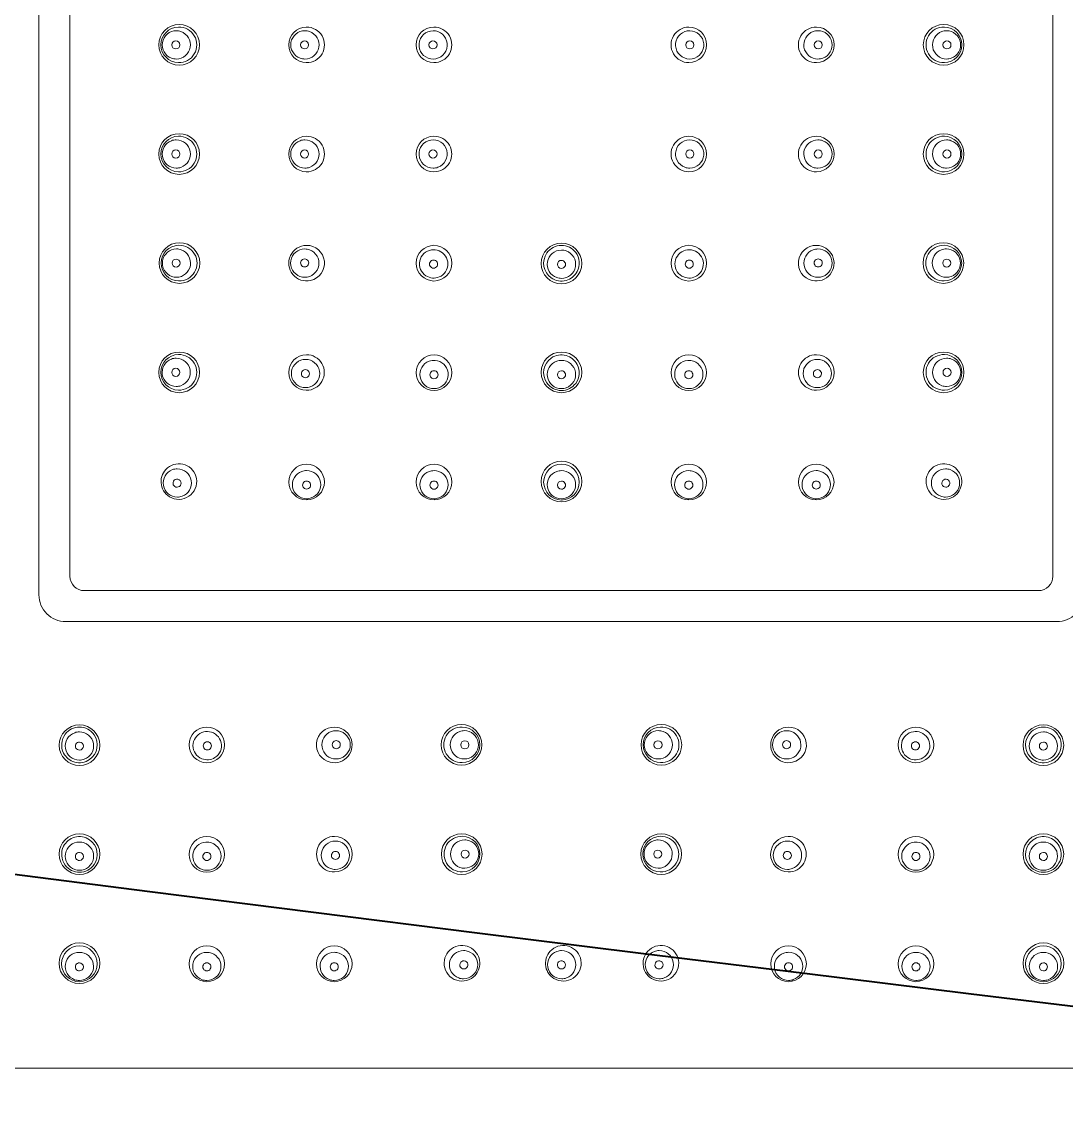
# Model space of a CAD drawing. Header units: metres. Extents: x 14 to 2416, y -346 to 476.
# Drawn here: x 147.8786 to 147.9672, y -83.0451 to -82.9535 of the extents above; entities that cross this region are included whole.
import ezdxf

# ---------------------------------------------------------------- set-up
doc = ezdxf.new("R2010")
doc.units = ezdxf.units.M
doc.linetypes.add('0', pattern=[0])
doc.layers.get('0').update_dxf_attribs({"linetype": '0', "lineweight": 20})
for name, color, linetype, lineweight in [('A-ANNO-TEXT', 20, 'Continuous', 13), ('baños', 251, 'Continuous', 0), ('E Salida Luces', 22, 'Continuous', 40)]:
    doc.layers.add(name, color=color, linetype=linetype, lineweight=lineweight)
doc.styles.get("Standard").update_dxf_attribs({"font": 'arial.ttf', "height": 0.1875})

# ---------------------------------------------------------------- blocks, each defined once
blk = doc.blocks.new('A$C3bae67db')
at = {"layer": 'baños'}
for p, q in [((0.05567767941755619, 0.142043857970684), (0.05567767969631632, 0.05795731748658994)), ((0.05953425239812304, 0.1416937789345738), (0.140466002730534, 0.1416937789345738)), ((0.05830638234982644, 0.1404659088862488), (0.05830638234982644, 0.05953413947369057)), ((0.05953425239812304, 0.05830626942536554), (0.1404660027303066, 0.05830626942536554)), ((0.05795743052766511, 0.05567756672882496), (0.1420428246007646, 0.05567756672882496))]:
    blk.add_line(p, q, dxfattribs=at)
blk.add_lwpolyline([(0.1822216636463319, 0.1822215602621071), (0.01777859148198413, 0.1822215602621071), (0.01777859148198413, 0.0177784880978038), (0.1822216636463319, 0.0177784880978038)], close=True, dxfattribs=at)
for centre, radius in [((0.02668161499421196, 0.1408899789571372), 0.001726273626168971), ((0.03594724761362933, 0.1408870039678796), 0.001726273626168971), ((0.04518573283938032, 0.1408870045110753), 0.001726273626168971), ((0.0768350682250798, 0.1324260433361175), 0.001726273626168971), ((0.0861115584927461, 0.1324036510537141), 0.001726273626168971), ((0.09536712332959496, 0.1324260433361175), 0.001726273626168971), ((0.1046331317988347, 0.1324260433361175), 0.001726273626168971), ((0.09537011069431856, 0.1108947767265462), 0.0003427381330779128), ((0.1046301444341111, 0.1108947767265462), 0.0003427381330779128), ((0.03594724761362933, 0.1084584461727509), 0.001726273626168971), ((0.04522373788129563, 0.1084808384551543), 0.001726273626168971), ((0.06756904067282221, 0.1000025628189221), 0.001726273626168971), ((0.0768350682250798, 0.1000025628189221), 0.001726273626168971), ((0.08607355345083079, 0.1000025633621178), 0.001726273626168971), ((0.03594724761362933, 0.09154160218716001), 0.001726273626168971), ((0.04522373788129563, 0.0915192099047566), 0.001726273626168971), ((0.09537011069431856, 0.0891052716333931), 0.0003427381330779128), ((0.1046301444341111, 0.0891052716333931), 0.0003427381330779128), ((0.0768350682250798, 0.0675740050237934), 0.001726273626168971), ((0.0861115584927461, 0.06759639730619682), 0.001726273626168971), ((0.09536712332959496, 0.0675740050237934), 0.001726273626168971), ((0.1046331317988347, 0.0675740050237934), 0.001726273626168971), ((0.02668161499421196, 0.05911006940277375), 0.001726273626168971), ((0.03594724761362933, 0.05911304439203136), 0.001726273626168971), ((0.04518573283938032, 0.05911304384883564), 0.001726273626168971)]:
    blk.add_circle(centre, radius, dxfattribs=at)
for centre, radius, start, end in [((0.05795630335677515, 0.142043857970684), 0.002278623939186994, 89.971657394038, 180), ((0.02663749679047989, 0.1408746346023015), 0.00152379913724904, 0.4815084169714707, 179.5184915830285), ((0.02641232233166058, 0.1408975588384074), 0.001193729488785252, 359.5143326426547, 160.681163080058), ((0.03591267946192467, 0.1408858718007941), 0.001506514668338149, 126.6365019344265, 180.0534909585633), ((0.03576849450971942, 0.1408905097199131), 0.001197938431549503, 359.8323604302385, 160.4660116733307), ((0.03592152982376184, 0.1408746464340318), 0.00152080370815291, 62.66042759306035, 126.6516953464654), ((0.03592799330474783, 0.1408844735623127), 0.001509106328667489, 15.44699995191785, 62.70706108587409), ((0.04520498714826182, 0.1408844741055084), 0.001509106328667489, 117.2929389141259, 164.5530000480822), ((0.04512404218233179, 0.1408905102631373), 0.001197938431549503, 19.53398832666936, 180.1676395697615), ((0.04521145062924781, 0.1408746469772559), 0.00152080370815291, 53.34830465353465, 117.3395724069396), ((0.04522030099108498, 0.1408858723439899), 0.001506514668338149, 359.9465090414367, 53.3634980655735), ((0.02645187154073803, 0.140882942504664), 0.001235887417606161, 160.6482721695431, 179.7914807641896), ((0.02637532323613279, 0.1408919247424087), 0.0003407503923429775, 359.2459407059762, 180.7540592940236), ((0.03577415512106974, 0.1408870343368172), 0.001204436081000226, 160.4002387764176, 180.1222094087611), ((0.03574353055589974, 0.1408878943784266), 0.0003418063086853633, 359.4251909468629, 180.574809053137), ((0.03593418548073579, 0.1408868331361255), 0.001502509496179472, 325.0549561738853, 15.42316380291073), ((0.04519879497227386, 0.1408868336793496), 0.001502509496179472, 164.5768361970892, 214.9450438261147), ((0.04511300602937673, 0.1408878949216508), 0.0003418063086853633, 359.4251909468629, 180.574809053137), ((0.04511838157098147, 0.1408870348800129), 0.001204436081000226, 359.8777905912389, 19.59976122358242), ((0.05953425239812304, 0.1404659088862488), 0.001227870048324664, 90.00000000256642, 179.9999999898011), ((0.02663749679047989, 0.1409054156539078), 0.001523851350039296, 180.6758761340693, 359.3241238659307), ((0.02641017567405335, 0.1408829216825787), 0.001194191915340333, 179.7832012068268, 340.6623966942979), ((0.02637532323613279, 0.1408880084856499), 0.0003407213562947965, 180.0955432162111, 359.9044567837889), ((0.02639817419524526, 0.1408899221982729), 0.001207837290240649, 340.537568001467, 359.8822677890739), ((0.03591265801626697, 0.1408880546749067), 0.001506496842203655, 180.1365117840078, 235.2142598131893), ((0.03576765534033122, 0.1408834946195334), 0.001197933953633447, 179.9535721002179, 340.4661922248824), ((0.03574353055589974, 0.1408861019234742), 0.0003417930261405343, 180.2743482528581, 359.7256517471419), ((0.03576199303163641, 0.1408869747278523), 0.001204434782080665, 340.4002334721913, 0.001426747796174793), ((0.0451305436604148, 0.140886975271048), 0.001204434782080665, 179.9985732522038, 199.5997665278087), ((0.04512488135171999, 0.1408834951627291), 0.001197933953633447, 199.5338077751176, 0.04642789978211763), ((0.04511300602937673, 0.1408861024666983), 0.0003417930261405343, 180.2743482528581, 359.7256517471419), ((0.04522032243674268, 0.1408880552181309), 0.001506496842203655, 304.7857401868107, 359.8634882159906), ((0.0359213165556671, 0.1408973936484479), 0.001519107682017091, 235.1470028587918, 325.0064798470243), ((0.04521166389734255, 0.140897394191672), 0.001519107682017091, 214.9935201529758, 304.8529971412081), ((0.06755888616902439, 0.1324522226109579), 0.001510474982378461, 39.79127587580216, 147.8576029366483), ((0.07683595447673497, 0.1324698972235225), 0.001508167584307319, 0.9001850982253351, 179.1011506184335), ((0.07683789637843574, 0.1326707190876775), 0.001202478864778748, 20.04951967974894, 179.640957565026), ((0.08611067224109092, 0.1324475049410907), 0.001508167584307319, 0.8988493815665013, 179.0998149017747), ((0.08610873033916278, 0.1326483268052456), 0.001202478864778748, 0.3590424349740219, 159.9504803202511), ((0.09536732368673029, 0.1324678004718223), 0.001508175294152605, 0.896473032322938, 179.1038122815197), ((0.09536844225425511, 0.13266643263281), 0.001202467430117421, 20.04733987539626, 179.6512744404281), ((0.1046329314416994, 0.1324678004718223), 0.001508175294152605, 0.8961877184802615, 179.1035269676771), ((0.1046318128741746, 0.13266643263281), 0.001202467430117421, 0.3487255595719368, 159.9526601246038), ((0.06757577863658071, 0.132457578697931), 0.001521988814155353, 148.366663832522, 279.4518474387844), ((0.06744956593814777, 0.1325836751423921), 0.001200821812368165, 19.98354941315338, 180.0929165922669), ((0.06743122423284831, 0.1326063921405805), 0.0003434622621792048, 80.36180667197289, 144.2972788445857), ((0.06743161916568852, 0.1326093671298381), 0.000340463161306216, 6.43826669501083, 80.34350834063362), ((0.06757360806199131, 0.1324412776402468), 0.001506273214753162, 279.6351170446447, 40.46958004635466), ((0.06745204315046749, 0.1325905084226164), 0.001196171468180108, 359.9940856858029, 19.71649711018825), ((0.07683718307652043, 0.1327118830991409), 0.0003427216785174244, 0.3254488414049065, 179.6683356267581), ((0.07684987977717128, 0.1326780761858615), 0.001188702755491038, 0.00229199929753495, 19.9144172177911), ((0.08609674694065461, 0.1326556839034581), 0.001188702755491038, 160.0855827822089, 179.9977080007025), ((0.08610944364107809, 0.1326894908167375), 0.0003427216785174244, 0.3316643732419094, 179.6745511585951), ((0.09536760707254643, 0.1327070384189639), 0.0003427214496652206, 0.3198416913579096, 179.6787560475), ((0.09538014580965637, 0.1326736768283112), 0.001188992995398989, 0.002160217887124121, 19.91273335855645), ((0.1046201093187733, 0.1326736768283112), 0.001188992995398989, 160.0872666414435, 179.9978397821129), ((0.1046326480558832, 0.1327070384189639), 0.0003427214496652206, 0.3212439525000475, 179.6801583086421), ((0.06744492393198698, 0.1325816052425566), 0.00119617823364954, 179.9941310564692, 199.6485422794375), ((0.06744739869321847, 0.1325884322095234), 0.001200817506817739, 199.9156134316533, 0.09317299457435906), ((0.06742947758010587, 0.1326069054866466), 0.0003417448353014675, 144.1962748123012, 216.5408433824308), ((0.06742879027405024, 0.1326072964444833), 0.0003414261719296849, 216.6622272733104, 290.466407909324), ((0.06742884736917176, 0.1326092437337465), 0.0003432313649668054, 290.3438179429309, 6.406851776727837), ((0.07683599266800911, 0.1324400996429844), 0.001508967363600021, 177.9698192432843, 2.177052033884066), ((0.07682412820707896, 0.1326783000023326), 0.001188687084480606, 180.0022010002266, 199.6794990756158), ((0.0768361336767498, 0.1326856574057658), 0.001202472454991783, 199.8169514147223, 359.6410310933491), ((0.07683718328979694, 0.1327158136802709), 0.0003427216785175545, 180.3254488415971, 359.6683356265643), ((0.08611063404958941, 0.1324177073605526), 0.001508967363600021, 177.8229479661159, 2.030180756715632), ((0.0861104930410761, 0.1326632651233624), 0.001202472454991783, 180.358968906651, 340.1830485852777), ((0.08610944342802895, 0.1326934213978674), 0.0003427216785175545, 180.3316643734357, 359.6745511584029), ((0.08612249851051956, 0.1326559077199008), 0.001188687084480606, 340.3205009243842, 359.9977989997734), ((0.09536732375926249, 0.1324387187907732), 0.001508910434373833, 177.9996003974604, 2.000684916435894), ((0.09535497519681257, 0.1326737943519944), 0.001188978101211688, 180.0020748071833, 199.6793677201801), ((0.09536676056376336, 0.1326806855676281), 0.001202398407140004, 199.7994449916714, 359.6681591336498), ((0.09536760711961279, 0.1327108731286089), 0.0003427214496676189, 180.3198417624976, 359.6787559762951), ((0.1046329313691672, 0.1324387187907732), 0.001508910434373833, 177.9993150835641, 2.000399602539628), ((0.1046334945648937, 0.1326806855676281), 0.001202398407140004, 180.3318408663502, 340.2005550083285), ((0.1046326480088169, 0.1327108731286089), 0.0003427214496676189, 180.3212440237049, 359.6801582375024), ((0.1046452799316171, 0.1326737943519944), 0.001188978101211688, 340.3206322798199, 359.9979251928167), ((0.02663785314141798, 0.1300647464498077), 0.001523801172583426, 0.5747514779052038, 179.4262465459042), ((0.02641315858907411, 0.1300871698114356), 0.001193765215403577, 359.6365954075218, 160.6779287406165), ((0.03592147574657112, 0.1300701143819545), 0.001515209523409549, 0.2469365196410936, 179.7554027190644), ((0.03576950751128471, 0.13007862190371), 0.001198002774692498, 4.349572792468204, 160.4590152359306), ((0.04521661582064418, 0.1300687143410251), 0.001515209523409549, 0.244597280935595, 179.7530634803589), ((0.04515068339353867, 0.1300592951881931), 0.001195045438537086, 21.80722765049478, 157.7672225745089), ((0.02642540357485679, 0.1300797142414361), 0.001207791056576054, 160.5363707333084, 180.0027336194925), ((0.02637627761235173, 0.1300814908772914), 0.0003407568798300127, 359.346075732061, 180.3246311100405), ((0.0357750706611828, 0.1300752932365477), 0.001204359554630129, 160.3983028553304, 180.0015083034943), ((0.03574472815851415, 0.1300757987762502), 0.0003418119665338834, 359.8484264500146, 180.1447206987231), ((0.03575830528255075, 0.1300763563818812), 0.001209345381516621, 340.4185567370939, 4.416346836907331), ((0.04515062373796219, 0.1300432310498714), 0.001201160736598691, 157.0568312886519, 212.9165601568608), ((0.04513443495054936, 0.1300372802267766), 0.0003418119665338834, 359.8552793012769, 180.1515735499855), ((0.0451506237447834, 0.1300432310515767), 0.001201160729709154, 351.2970901245022, 22.51761903481964), ((0.02663785287288967, 0.1300955574157179), 0.001523803867774046, 180.5847748674714, 359.4162231563053), ((0.02641135372616965, 0.1300720851049171), 0.001193765217027741, 179.636596389109, 340.6779286321186), ((0.02637626643670821, 0.1300776018586198), 0.0003407458622599414, 179.6707068420732, 359.9999999999364), ((0.02639910873629425, 0.1300795406747746), 0.001207791059114692, 340.5363707599155, 0.002732610598238034), ((0.03592147547076685, 0.1300836256324551), 0.001515211808342921, 180.2663152946292, 359.7360239440766), ((0.03576870870299764, 0.1300717577606925), 0.001198002720139636, 179.8324281218217, 340.459017457677), ((0.03574472805278539, 0.1300740311624971), 0.0003418119665339049, 179.8484264500145, 0.1447206987231602), ((0.04521661609644845, 0.1300822255915257), 0.001515211808342921, 180.2639760559234, 359.7336847053708), ((0.04515062373750744, 0.1300432310502124), 0.001201160737011495, 212.9165601055092, 351.2970902225019), ((0.04513443505627812, 0.1300355126130519), 0.0003418119665339049, 179.8552793012768, 0.1515735499854856), ((0.0675262201329474, 0.1216022853915248), 0.001523564837230641, 0.572643303545837, 179.4250678076633), ((0.06730147437173173, 0.1216258576544575), 0.00119389333313216, 19.32997812112687, 180.3589489030435), ((0.07682554874776315, 0.121623541393852), 0.001510641993610608, 0.5139883427186024, 179.4190526749139), ((0.07673755557897266, 0.1217059849352253), 0.001200928035992184, 19.83266307732577, 180.07419896696), ((0.08610123918919044, 0.1216200011498572), 0.001509211767642307, 0.7561059737710158, 193.171467770371), ((0.08610701457195091, 0.1217689559613504), 0.001200928035992184, 359.92580103304, 160.1673369226743), ((0.09536749544457734, 0.1216208806547101), 0.001508369991397104, 0.7108807457131594, 179.2900072567805), ((0.0953689405916407, 0.1217577368242573), 0.001201973046303671, 19.915328080069, 179.8397393457669), ((0.1046327596838523, 0.1216208806547101), 0.001508369991397104, 0.7099927432194744, 179.2891192542869), ((0.104631314536789, 0.1217577368242573), 0.001201973046303671, 0.1602606542315242, 160.084671919931), ((0.06726664149067574, 0.121620538979748), 0.0003407760450880885, 359.6804184145589, 180.3259849812832), ((0.0672894296246227, 0.1216185695606313), 0.001207674969753276, 0, 19.46710473996738), ((0.0767229938655305, 0.1217197312221217), 0.0003424123588573842, 0.09251265869286474, 180.098022152865), ((0.07673791822156772, 0.1217085495881847), 0.001199718968097798, 359.996946844907, 19.72332169044368), ((0.08610665192958322, 0.1217715206143097), 0.001199718968097798, 160.2766783095563, 180.003053155093), ((0.08612157628539308, 0.1217827022482467), 0.0003424123588573842, 359.901977847135, 179.9074873413072), ((0.09536871331505381, 0.1217836400394319), 0.000342717117449731, 0.1414165953508873, 179.8545204967726), ((0.0953741167763269, 0.1217609961774073), 0.001195996880989198, 0.0008305610141249543, 19.85298930787151), ((0.1046261383523301, 0.1217609961774073), 0.001195996880989198, 160.1470106921285, 179.9991694389859), ((0.1046315418133759, 0.1217836400394319), 0.000342717117449731, 0.1454795032273842, 179.8585834046491), ((0.06752622073366865, 0.1216323613833694), 0.001523560504830024, 180.5561373689593, 359.441573742277), ((0.06731527943469473, 0.1216183202511658), 0.00120767496975197, 179.997253034212, 199.4671047486143), ((0.06730323483333223, 0.1216110324051769), 0.001193893552601191, 199.3299870384885, 0.3617157200806724), ((0.06726664170508911, 0.121616699387026), 0.0003407760450881728, 179.6804184144938, 0.3259849813467099), ((0.07682554912815931, 0.1216241922170909), 0.001510635915196017, 179.4437361404923, 0.4893048771358387), ((0.07673634930023354, 0.1217044297143204), 0.00119972075021922, 180, 199.6894084976491), ((0.07673669497097535, 0.1217070845143482), 0.001200943033476937, 199.8031047080196, 0.06684714840780348), ((0.07672299392032755, 0.1217196982979019), 0.0003424123588572697, 180.092512941707, 0.09802186985085153), ((0.08610270852994972, 0.1216079714776228), 0.001507949430811743, 192.7136886774853, 1.213885066650693), ((0.08610787517994822, 0.1217700555404733), 0.001200943033476937, 179.9331528515922, 340.1968952919805), ((0.08612157623059602, 0.1217826693240269), 0.0003424123588572697, 179.9019781301492, 359.907487058293), ((0.08610822085069003, 0.1217674007404455), 0.00119972075021922, 340.3105915023508, 0), ((0.09536749553893742, 0.1216085475080533), 0.001508573317714411, 178.8216237899946, 1.179264308856052), ((0.09536296503841868, 0.1217611156787015), 0.001195992791243886, 180.0008071647798, 199.7035512946327), ((0.09536814589654341, 0.1217643825555044), 0.00120197248215199, 199.7668953392953, 359.839403913317), ((0.09536871337598996, 0.1217853561187425), 0.0003427171174496419, 180.1414165954144, 359.854520496644), ((0.1046327595894923, 0.1216085475080533), 0.001508573317714411, 178.820735691144, 1.178376210005465), ((0.1046321092318863, 0.1217643825555044), 0.00120197248215199, 180.160596086683, 340.2331046607047), ((0.1046315417524397, 0.1217853561187425), 0.0003427171174496419, 180.145479503356, 359.8585834045856), ((0.104637290090011, 0.1217611156787015), 0.001195992791243886, 340.2964487053673, 359.9991928352202), ((0.0266387950550584, 0.1192551031147566), 0.001523560504830024, 0.5584262577229699, 179.4438626310407), ((0.02641580915472197, 0.1192764320929776), 0.001193893552601191, 359.6382842799194, 160.6700129615116), ((0.03593772851670884, 0.119260297291806), 0.001510635915196017, 359.5106951228642, 180.5562638595077), ((0.03584887435952488, 0.1191774049945202), 0.001200943033476937, 359.9331528515922, 160.1968952919805), ((0.04521488791849926, 0.1192765180312456), 0.001507949430811743, 358.7861149333493, 167.2863113225147), ((0.04522005456849776, 0.1191144339683952), 0.001200943033476937, 19.80310470801955, 180.0668471484078), ((0.02663879445433714, 0.1192851791066296), 0.001523564837230641, 180.5749321923367, 359.4273566964525), ((0.02641404869312147, 0.1192616068436685), 0.00119389333313216, 179.6410510969565, 340.6700218788732), ((0.02642785375608447, 0.1192691442469602), 0.00120767496975197, 160.5328952513857, 180.002746965788), ((0.02637921602647886, 0.1192707651111), 0.0003407760450881728, 359.6740150186533, 180.3195815855062), ((0.02637921581206548, 0.1192669255184065), 0.0003407760450880885, 179.6740150187168, 0.3195815854410826), ((0.02640200394601244, 0.1192688949374947), 0.001207674969753276, 340.5328952600327, 0), ((0.03593772813631269, 0.1192609481150164), 0.001510641993610608, 180.5809473250861, 359.4860116572814), ((0.0358497349675222, 0.1191785045736431), 0.001200928035992184, 179.92580103304, 340.1673369226742), ((0.03584852868878308, 0.119180059794548), 0.00119972075021922, 160.3105915023508, 180), ((0.03583517330887709, 0.119164791210995), 0.0003424123588572697, 359.9019781301491, 179.907487058293), ((0.03583517325408003, 0.1191647582867468), 0.0003424123588573842, 179.9019778471349, 359.9074873413071), ((0.03585009761011726, 0.1191759399206838), 0.001199718968097798, 340.2766783095563, 0.003053155092960894), ((0.04521341857773997, 0.1192644883590113), 0.001509211767642307, 166.828532229629, 359.243894026229), ((0.04523375561914555, 0.1191018201848415), 0.0003424123588572697, 0.09251294170702966, 180.0980218698508), ((0.04522040023923957, 0.119117088768423), 0.00119972075021922, 0, 19.68940849764915), ((0.04521883131813276, 0.1191129688945587), 0.001199718968097798, 179.996946844907, 199.7233216904437), ((0.04521919396050045, 0.119115533547518), 0.001200928035992184, 199.8326630773257, 0.07419896695995848), ((0.04523375567394261, 0.1191017872606217), 0.0003424123588573842, 180.0925126586928, 0.09802215286506169), ((0.06752527855149992, 0.1107919070824366), 0.001523803867774046, 0.5837768436947157, 179.4152251325285), ((0.06729877940477991, 0.110815379393209), 0.001193765217027741, 19.32207136788142, 180.363403610891), ((0.07680929608221732, 0.1108008638764133), 0.001515211808342921, 0.2639760559234214, 179.7336847053708), ((0.07665652931444811, 0.110812731748176), 0.001198002720139636, 19.54098254232294, 180.1675718781783), ((0.08610443670789891, 0.1108022639173427), 0.001515211808342921, 0.2663152946292405, 179.7360239440766), ((0.08603844434895791, 0.110841258458656), 0.001201160737011495, 8.702909777498146, 147.0834398944907), ((0.09536732874329346, 0.1108130466571069), 0.001508175096699564, 0.3875553460212671, 179.6135214827309), ((0.0953710932307672, 0.1108833412553665), 0.001200198361899698, 199.7612507028317, 179.9592501936951), ((0.1046329263851362, 0.1108130466571069), 0.001508175096699564, 0.386478517269135, 179.6124446539788), ((0.1046291618976625, 0.1108833412553665), 0.001200198361899698, 0.04074980630490895, 340.2387492971683), ((0.06726369211531846, 0.1108098626395062), 0.0003407458622599414, 6.35093158794635e-11, 180.3292931579268), ((0.06728653441490451, 0.1108079238233515), 0.001207791059114692, 359.9972673894018, 19.46362924008448), ((0.07663254866423586, 0.1108104583463714), 0.0003418119665339049, 359.8552793012769, 180.1515735499855), ((0.07664612589400122, 0.1108081331269872), 0.001209345381516621, 355.5836531630925, 19.58144326290454), ((0.08603844434941266, 0.1108412584590255), 0.001201160736598691, 147.0834398431392, 202.9431687113481), ((0.08602225566772859, 0.1108489768958449), 0.0003418119665339049, 359.8484264500146, 180.1447206987231), ((0.08603844435623387, 0.1108412584572918), 0.001201160729709154, 337.4823809651804, 8.702909875497538), ((0.06752527882002823, 0.1108227180483183), 0.001523801172583426, 180.5737534540958, 359.4252485220948), ((0.06731282925346704, 0.11080775025669), 0.001207791056576054, 179.9972663805075, 199.4636292666915), ((0.06730058426768437, 0.1108002946866904), 0.001193765215403577, 199.3220712593833, 0.3634045924781659), ((0.06726370329096198, 0.1108059736208347), 0.0003407568798300127, 179.6753688899595, 0.6539242679389679), ((0.07680929635802158, 0.1108143751269139), 0.001515209523409549, 180.2445972809356, 359.7530634803589), ((0.07666289127263326, 0.1108091962723208), 0.001204359554630129, 179.9984916965057, 199.6016971446696), ((0.07665732812273518, 0.1108058676051584), 0.001198002774692498, 199.5409847640694, 355.6504272075318), ((0.07663254876996461, 0.1108086907326467), 0.0003418119665338834, 179.8552793012768, 0.1515735499854856), ((0.08610443643209464, 0.1108157751678434), 0.001515209523409549, 180.2469365196411, 359.7554027190644), ((0.08603850400498914, 0.1108251943206753), 0.001195045438537086, 202.2327774254911, 338.1927723495052), ((0.08602225556199983, 0.1108472092820918), 0.0003418119665338834, 179.8484264500145, 0.1447206987231602), ((0.0953673287696688, 0.1108102539195883), 0.001508196546264781, 179.5074288684401, 0.4936479602929344), ((0.09529917106959829, 0.110863793062741), 0.001128460337495796, 178.9640748255869, 199.9974153185455), ((0.1046329263587609, 0.1108102539195883), 0.001508196546264781, 179.5063520397071, 0.4925711315599271), ((0.1047010840588314, 0.110863793062741), 0.001128460337495796, 340.0025846814546, 1.035925174413134), ((0.02668835295797045, 0.1084298858001951), 0.001521988814155353, 80.54815256121562, 211.6333361674779), ((0.02655997301460822, 0.1082990322886026), 0.001200817506817739, 359.9068270054257, 160.0843865683467), ((0.02668618238338105, 0.1084461868578792), 0.001506273214753162, 319.5304199536451, 80.36488295535518), ((0.03594817205655865, 0.1084443898659124), 0.001508967363600021, 357.8229479661159, 182.0301807567156), ((0.03594831306529933, 0.1081988321031027), 0.001202472454991783, 0.3589689066509878, 160.1830485852777), ((0.04522281343813894, 0.1084667821483158), 0.001508967363600021, 357.9698192432843, 182.1770520338841), ((0.04522267242962563, 0.1082212243855061), 0.001202472454991783, 19.81695141472233, 179.641031093349), ((0.02656214025953751, 0.1083037893557623), 0.001200821812368165, 179.9070834077331, 340.0164505868464), ((0.02655749825337672, 0.1083058592555695), 0.00119617823364954, 160.3514577205625, 180.0058689435308), ((0.02654205190149561, 0.1082805590115079), 0.0003417448353014675, 143.4591566175692, 215.8037251876988), ((0.02654136459543999, 0.1082801680536427), 0.0003414261719296849, 69.53359209067591, 143.3377727266896), ((0.02654419348707826, 0.108278097368288), 0.000340463161306216, 279.6564916593664, 353.5617333049892), ((0.02654142169056151, 0.108278220764408), 0.0003432313649668054, 353.593148223272, 69.65618205706909), ((0.02656461747185723, 0.1082969560755096), 0.001196171468180108, 340.2835028898117, 0.005914314197119606), ((0.0359481338652845, 0.1084145922853459), 0.001508167584307319, 180.8988493815665, 359.0998149017747), ((0.03593630759562849, 0.1082061895065642), 0.001188687084480606, 160.3205009243842, 179.9977989997734), ((0.03595007576698528, 0.108213770421191), 0.001202478864778748, 180.359042434974, 339.950480320251), ((0.03594936267834647, 0.1081686758285976), 0.0003427216785175545, 0.3316643734356975, 179.6745511584029), ((0.03594936246506997, 0.1081726064097275), 0.0003427216785174244, 180.3316643732419, 359.6745511585951), ((0.03596205916572082, 0.108206413323007), 0.001188702755491038, 340.0855827822089, 359.9977080007025), ((0.04522285162964046, 0.1084369845677777), 0.001508167584307319, 180.9001850982251, 359.1011506184335), ((0.04520892632920415, 0.1082288056054104), 0.001188702755491038, 180.0022919992975, 199.9144172177909), ((0.04522090972771231, 0.1082361627036228), 0.001202478864778748, 200.049519679749, 359.640957565026), ((0.04522162281657849, 0.1081910681110294), 0.0003427216785175545, 0.325448841597066, 179.6683356265643), ((0.04522162302962762, 0.1081949986921309), 0.0003427216785174244, 180.3254488414049, 359.6683356267581), ((0.0452346778990691, 0.1082285817889677), 0.001188687084480606, 0.002201000226615922, 19.67949907561579), ((0.02667146049041413, 0.1084352418871966), 0.001510474982378461, 212.1423970633514, 320.2087241241978), ((0.02654379855423805, 0.1082810723575456), 0.0003434622621792048, 215.7027211554142, 279.638193328027), ((0.02668835295797045, 0.1001518126118626), 0.001521988814155353, 80.54815256121562, 211.6333361674779), ((0.02655997301460822, 0.1000209591002701), 0.001200817506817739, 359.9068270054257, 160.0843865683467), ((0.02668618238338105, 0.1001681136695467), 0.001506273214753162, 319.5304199536451, 80.36488295535518), ((0.06752492246909014, 0.09998721846408642), 0.00152379913724904, 0.4815084169714707, 179.5184915830285), ((0.06729974801027083, 0.1000101427001923), 0.001193729488785252, 359.5143326426547, 160.681163080058), ((0.07680050007337513, 0.1000014306518366), 0.001506514668338149, 126.6365019344265, 180.0534909585633), ((0.07665631512116988, 0.1000060685709556), 0.001197938431549503, 359.8323604302385, 160.4660116733307), ((0.07680935043521231, 0.0999902052850743), 0.00152080370815291, 62.66042759306035, 126.6516953464654), ((0.0768158139161983, 0.1000000324133552), 0.001509106328667489, 15.44699995191785, 62.70706108587409), ((0.08609280775971229, 0.1000000329565509), 0.001509106328667489, 117.2929389141259, 164.5530000480822), ((0.08601186279378226, 0.1000060691141798), 0.001197938431549503, 19.53398832666936, 180.1676395697615), ((0.08609927124069827, 0.09999020582829843), 0.00152080370815291, 53.34830465353465, 117.3395724069396), ((0.08610812160253545, 0.1000014311950324), 0.001506514668338149, 359.9465090414367, 53.3634980655735), ((0.02656214025953751, 0.1000257161674298), 0.001200821812368165, 179.9070834077331, 340.0164505868464), ((0.02655749825337672, 0.1000277860672369), 0.00119617823364954, 160.3514577205625, 180.0058689435308), ((0.02654205190149561, 0.1000024858231754), 0.0003417448353014675, 143.4591566175692, 215.8037251876988), ((0.02654136459543999, 0.1000020948653102), 0.0003414261719296849, 69.53359209067591, 143.3377727266896), ((0.02654419348707826, 0.1000000241799555), 0.000340463161306216, 279.6564916593664, 353.5617333049892), ((0.02654142169056151, 0.1000001475760754), 0.0003432313649668054, 353.593148223272, 69.65618205706909), ((0.02656461747185723, 0.1000188828871771), 0.001196171468180108, 340.2835028898117, 0.005914314197119606), ((0.06752492246909014, 0.1000179995156927), 0.001523851350039296, 180.6758761340693, 359.3241238659307), ((0.0672976013526636, 0.09999550554436354), 0.001194191915340333, 179.7832012068268, 340.6623966942979), ((0.06733929721934828, 0.09999552636644893), 0.001235887417606161, 160.6482721695431, 179.7914807641896), ((0.06726274891474304, 0.1000045086041936), 0.0003407503923429775, 359.2459407059762, 180.7540592940236), ((0.06726274891474304, 0.1000005923474347), 0.0003407213562947965, 180.0955432162111, 359.9044567837889), ((0.06728559987385552, 0.1000025060600578), 0.001207837290240649, 340.537568001467, 359.8822677890739), ((0.07680047862771744, 0.1000036135259492), 0.001506496842203655, 180.1365117840078, 235.2142598131893), ((0.0766619757325202, 0.1000025931878596), 0.001204436081000226, 160.4002387764176, 180.1222094087611), ((0.07665547595178168, 0.09999905347057592), 0.001197933953633447, 179.9535721002179, 340.4661922248824), ((0.0766313511673502, 0.1000034532294691), 0.0003418063086853633, 359.4251909468629, 180.574809053137), ((0.0766313511673502, 0.1000016607745167), 0.0003417930261405343, 180.2743482528581, 359.7256517471419), ((0.07664981364308687, 0.1000025335788948), 0.001204434782080665, 340.4002334721913, 0.001426747796174793), ((0.07682200609218626, 0.100002391987168), 0.001502509496179472, 325.0549561738853, 15.42316380291073), ((0.08608661558372432, 0.1000023925303921), 0.001502509496179472, 164.5768361970892, 214.9450438261147), ((0.08601836427186527, 0.1000025341220905), 0.001204434782080665, 179.9985732522038, 199.5997665278087), ((0.08601270196317046, 0.09999905401377163), 0.001197933953633447, 199.5338077751176, 0.04642789978211763), ((0.0860008266408272, 0.1000034537726933), 0.0003418063086853633, 359.4251909468629, 180.574809053137), ((0.0860008266408272, 0.1000016613177408), 0.0003417930261405343, 180.2743482528581, 359.7256517471419), ((0.08610814304819314, 0.1000036140691734), 0.001506496842203655, 304.7857401868107, 359.8634882159906), ((0.08600620218243193, 0.1000025937310554), 0.001204436081000226, 359.8777905912389, 19.59976122358242), ((0.02667146049041413, 0.100157168698864), 0.001510474982378461, 212.1423970633514, 320.2087241241978), ((0.02654379855423805, 0.1000029991692131), 0.0003434622621792048, 215.7027211554142, 279.638193328027), ((0.07680913716711757, 0.1000129524994904), 0.001519107682017091, 235.1470028587918, 325.0064798470243), ((0.08609948450879301, 0.1000129530427145), 0.001519107682017091, 214.9935201529758, 304.8529971412081), ((0.02656214025953751, 0.09169625900414857), 0.001200821812368165, 19.98354941315381, 180.0929165922669), ((0.02667146049041413, 0.09156480647271437), 0.001510474982378461, 39.79127587580216, 147.8576029366485), ((0.0359481338652845, 0.09158545607456503), 0.001508167584307319, 0.9001850982253351, 179.1011506184335), ((0.03595007576698528, 0.09178627793871996), 0.001202478864778748, 20.04951967974916, 179.640957565026), ((0.04522285162964046, 0.09156306379213319), 0.001508167584307319, 0.8988493815665013, 179.0998149017751), ((0.04522090972771231, 0.09176388565628812), 0.001202478864778748, 0.3590424349740219, 159.9504803202513), ((0.02668835295797045, 0.09157016255971584), 0.001521988814155353, 148.3666638325222, 279.4518474387844), ((0.02655749825337672, 0.09169418910434146), 0.00119617823364954, 179.9941310564692, 199.6485422794377), ((0.02655997301460822, 0.09170101607130832), 0.001200817506817739, 199.9156134316533, 0.09317299457435906), ((0.02654205190149561, 0.09171948934840302), 0.0003417448353014675, 144.1962748123012, 216.5408433824311), ((0.02654379855423805, 0.09171897600236534), 0.0003434622621792048, 80.36180667197306, 144.297278844586), ((0.02654419348707826, 0.09172195099162295), 0.000340463161306216, 6.438266695010624, 80.3435083406336), ((0.02654142169056151, 0.09172182759550296), 0.0003432313649668054, 290.3438179429309, 6.406851776728248), ((0.02668618238338105, 0.09155386150203171), 0.001506273214753162, 279.6351170446448, 40.46958004635492), ((0.02656461747185723, 0.09170309228440132), 0.001196171468180108, 359.9940856858029, 19.71649711018825), ((0.03593630759562849, 0.09179385885334668), 0.001188687084480606, 180.0022010002266, 199.679499075616), ((0.03594831306529933, 0.09180121625680826), 0.001202472454991783, 199.8169514147223, 359.6410310933491), ((0.03594936246506997, 0.09182744195018344), 0.0003427216785174244, 0.3254488414049065, 179.6683356267581), ((0.03594936267834647, 0.09183137253131335), 0.0003427216785175545, 180.3254488415971, 359.6683356265643), ((0.03596205916572082, 0.09179363503690396), 0.001188702755491038, 0.00229199929753495, 19.91441721779131), ((0.04520892632920415, 0.09177124275450055), 0.001188702755491038, 160.0855827822091, 179.9977080007025), ((0.04522267242962563, 0.09177882397440484), 0.001202472454991783, 180.358968906651, 340.1830485852777), ((0.04522162302962762, 0.09180504966778003), 0.0003427216785174244, 0.3316643732419094, 179.6745511585951), ((0.04522162281657849, 0.09180898024888151), 0.0003427216785175545, 180.3316643734357, 359.6745511584029), ((0.0452346778990691, 0.09177146657094326), 0.001188687084480606, 340.320500924384, 359.9977989997734), ((0.02654136459543999, 0.09171988030626821), 0.0003414261719296849, 216.6622272733104, 290.4664079093241), ((0.03594817205655865, 0.09155565849399849), 0.001508967363600021, 177.9698192432843, 2.177052033884066), ((0.04522281343813894, 0.09153326621159508), 0.001508967363600021, 177.8229479661159, 2.030180756715632), ((0.06752527882002823, 0.08917733031159258), 0.001523801172583426, 0.5747514779052038, 179.4262465459042), ((0.06730058426768437, 0.08919975367322053), 0.001193765215403577, 359.6365954075218, 160.6779287406165), ((0.07680929635802158, 0.08918567323299698), 0.001515209523409549, 0.2469365196410936, 179.7554027190644), ((0.07665732812273518, 0.0891941807547525), 0.001198002774692498, 4.349572792468204, 160.4590152359306), ((0.08610443643209464, 0.08918427319206756), 0.001515209523409549, 0.244597280935595, 179.7530634803589), ((0.08603850400498914, 0.08917485403923564), 0.001195045438537086, 21.80722765049478, 157.7672225745089), ((0.0953673287696688, 0.0891897944403226), 0.001508196546264781, 359.5063520397071, 180.4925711315599), ((0.0953710932307672, 0.08911670710454445), 0.001200198361899698, 180.0407498063049, 160.2387492971683), ((0.1046329263587609, 0.0891897944403226), 0.001508196546264781, 359.5074288684401, 180.4936479602929), ((0.1046291618976625, 0.08911670710454445), 0.001200198361899698, 19.76125070283169, 359.9592501936951), ((0.06752527855149992, 0.08920814127750276), 0.001523803867774046, 180.5847748674714, 359.4162231563053), ((0.06729877940477991, 0.08918466896670196), 0.001193765217027741, 179.636596389109, 340.6779286321186), ((0.06731282925346704, 0.08919229810322093), 0.001207791056576054, 160.5363707333084, 180.0027336194925), ((0.06726370329096198, 0.08919407473907626), 0.0003407568798300127, 359.346075732061, 180.3246311100405), ((0.06726369211531846, 0.08919018572040471), 0.0003407458622599414, 179.6707068420732, 359.9999999999364), ((0.06728653441490451, 0.08919212453655945), 0.001207791059114692, 340.5363707599155, 0.002732610598238034), ((0.07680929608221732, 0.08919918448349762), 0.001515211808342921, 180.2663152946292, 359.7360239440766), ((0.07665652931444811, 0.08918731661173496), 0.001198002720139636, 179.8324281218217, 340.459017457677), ((0.07666289127263326, 0.08919085208759014), 0.001204359554630129, 160.3983028553304, 180.0015083034943), ((0.07663254876996461, 0.08919135762729269), 0.0003418119665338834, 359.8484264500146, 180.1447206987231), ((0.07663254866423586, 0.08918959001353954), 0.0003418119665339049, 179.8484264500145, 0.1447206987231602), ((0.07664612589400122, 0.08919191523292369), 0.001209345381516621, 340.4185567370939, 4.416346836907331), ((0.08610443670789891, 0.0891977844425682), 0.001515211808342921, 180.2639760559234, 359.7336847053708), ((0.08603844434941266, 0.08915878990091386), 0.001201160736598691, 157.0568312886519, 212.9165601568608), ((0.08603844434895791, 0.08915878990125492), 0.001201160737011495, 212.9165601055092, 351.2970902225019), ((0.08602225556199983, 0.08915283907781912), 0.0003418119665338834, 359.8552793012769, 180.1515735499855), ((0.08602225566772859, 0.0891510714640944), 0.0003418119665339049, 179.8552793012768, 0.1515735499854856), ((0.08603844435623387, 0.08915878990261916), 0.001201160729709154, 351.2970901245022, 22.51761903481964), ((0.09536732874329346, 0.08918700170280403), 0.001508175096699564, 180.3864785172691, 359.6124446539787), ((0.09529917106959829, 0.08913625529719837), 0.001128460337495796, 160.0025846814546, 181.0359251744131), ((0.1046329263851362, 0.08918700170280403), 0.001508175096699564, 180.3875553460212, 359.6135214827309), ((0.1047010840588314, 0.08913625529719837), 0.001128460337495796, 358.9640748255869, 19.99741531854547), ((0.02663879445433714, 0.08071486925328131), 0.001523564837230641, 0.5726433035474657, 179.4250678076633), ((0.02641404869312147, 0.08073844151624243), 0.00119389333313216, 19.32997812112687, 180.3589489030435), ((0.03593772813631269, 0.0807391002448945), 0.001510641993610608, 0.5139883427186024, 179.4190526749139), ((0.0358497349675222, 0.08082154378626782), 0.001200928035992184, 19.83266307732599, 180.07419896696), ((0.04521341857773997, 0.08073556000089965), 0.001509211767642307, 0.7561059737710158, 193.171467770371), ((0.04521919396050045, 0.0808845148123929), 0.001200928035992184, 359.92580103304, 160.1673369226745), ((0.0266387950550584, 0.0807449452451543), 0.001523560504830024, 180.5561373689593, 359.441573742277), ((0.02642785375608447, 0.0807309041129507), 0.00120767496975197, 179.997253034212, 199.4671047486143), ((0.02641580915472197, 0.08072361626693336), 0.001193893552601191, 199.3299870384885, 0.3617157200806724), ((0.02637921581206548, 0.08073312284150447), 0.0003407760450880885, 359.6804184145589, 180.3259849812832), ((0.02637921602647886, 0.0807292832488109), 0.0003407760450881728, 179.6804184144938, 0.3259849813467099), ((0.02640200394601244, 0.08073115342241621), 0.001207674969753276, 0, 19.46710473996717), ((0.03593772851670884, 0.08073975106810494), 0.001510635915196017, 179.4437361404923, 0.4893048771358387), ((0.03584852868878308, 0.08081998856536288), 0.00119972075021922, 180, 199.6894084976491), ((0.03584887435952488, 0.08082264336539069), 0.001200943033476937, 199.8031047080193, 0.06684714840780348), ((0.03583517325408003, 0.08083529007316415), 0.0003424123588573842, 0.09251265869286474, 180.098022152865), ((0.03583517330887709, 0.08083525714891593), 0.0003424123588572697, 180.092512941707, 0.09802186985085153), ((0.03585009761011726, 0.08082410843922716), 0.001199718968097798, 359.996946844907, 19.72332169044389), ((0.04521488791849926, 0.0807235303286653), 0.001507949430811743, 192.7136886774853, 1.213885066650693), ((0.04521883131813276, 0.08088707946535223), 0.001199718968097798, 160.2766783095566, 180.003053155093), ((0.04522005456849776, 0.08088561439151576), 0.001200943033476937, 179.9331528515922, 340.1968952919807), ((0.04523375561914555, 0.08089822817506942), 0.0003424123588572697, 179.9019781301492, 359.907487058293), ((0.04523375567394261, 0.08089826109928921), 0.0003424123588573842, 359.901977847135, 179.9074873413072), ((0.04522040023923957, 0.08088295959148795), 0.00119972075021922, 340.3105915023508, 0), ((0.06752622073366865, 0.0783676869765415), 0.001523560504830024, 0.5584262577229699, 179.4438626310407), ((0.07682554912815931, 0.07837585614284848), 0.001510635915196017, 359.5106951228642, 180.5562638595077), ((0.08610270852994972, 0.07839207688228811), 0.001507949430811743, 358.7861149333493, 167.2863113225147), ((0.09536749553893742, 0.07839150085185764), 0.001508573317714411, 358.8207356911439, 181.1783762100055), ((0.1046327595894923, 0.07839150085185764), 0.001508573317714411, 358.8216237899945, 181.1792643088561), ((0.06730323483333223, 0.07838901595476244), 0.001193893552601191, 359.6382842799194, 160.6700129615116), ((0.07673669497097535, 0.07829296384556272), 0.001200943033476937, 359.9331528515922, 160.1968952919805), ((0.08610787517994822, 0.07822999281943765), 0.001200943033476937, 19.80310470801955, 180.0668471484078), ((0.09536814589654341, 0.07823566580440655), 0.00120197248215199, 0.1605960866830021, 160.2331046607045), ((0.1046321092318863, 0.07823566580440655), 0.00120197248215199, 19.76689533929529, 179.839403913317), ((0.0675262201329474, 0.0783977629684145), 0.001523564837230641, 180.5749321923367, 359.4273566964525), ((0.06730147437173173, 0.07837419070545337), 0.00119389333313216, 179.6410510969565, 340.6700218788732), ((0.06731527943469473, 0.07838172810874511), 0.00120767496975197, 160.5328952513857, 180.002746965788), ((0.06726664149067574, 0.07837950938019134), 0.0003407760450880885, 179.6740150187168, 0.3195815854410826), ((0.06726664170508911, 0.0783833489728849), 0.0003407760450881728, 359.6740150186533, 180.3195815855062), ((0.0672894296246227, 0.07838147879927959), 0.001207674969753276, 340.5328952600327, 0), ((0.07682554874776315, 0.07837650696605891), 0.001510641993610608, 180.5809473250861, 359.4860116572814), ((0.07673755557897266, 0.07829406342468559), 0.001200928035992184, 179.92580103304, 340.1673369226742), ((0.07673634930023354, 0.07829561864559054), 0.00119972075021922, 160.3105915023508, 180), ((0.07672299392032755, 0.07828035006203748), 0.0003424123588572697, 359.9019781301491, 179.907487058293), ((0.0767229938655305, 0.07828031713778927), 0.0003424123588573842, 179.9019778471349, 359.9074873413071), ((0.07673791822156772, 0.07829149877172625), 0.001199718968097798, 340.2766783095563, 0.003053155092960894), ((0.08610123918919044, 0.07838004721005376), 0.001509211767642307, 166.828532229629, 359.243894026229), ((0.08610665192958322, 0.07822852774560118), 0.001199718968097798, 179.996946844907, 199.7233216904437), ((0.08610701457195091, 0.07823109239856052), 0.001200928035992184, 199.8326630773257, 0.07419896695995848), ((0.08612157623059602, 0.078217379035884), 0.0003424123588572697, 0.09251294170702966, 180.0980218698508), ((0.08612157628539308, 0.0782173461116642), 0.0003424123588573842, 180.0925126586928, 0.09802215286506169), ((0.08610822085069003, 0.07823264761946547), 0.00119972075021922, 0, 19.68940849764915), ((0.09536749544457734, 0.07837916770522924), 0.001508369991397104, 180.7099927432195, 359.2891192542868), ((0.09536296503841868, 0.0782389326812094), 0.001195992791243886, 160.2964487053673, 179.9991928352202), ((0.0953689405916407, 0.07824231153565364), 0.001201973046303671, 180.1602606542315, 340.0846719199311), ((0.09536871337598996, 0.0782146922411684), 0.0003427171174496419, 0.1454795033560317, 179.8585834045856), ((0.09536871331505381, 0.07821640832047905), 0.000342717117449731, 180.1454795032274, 359.8585834046492), ((0.0953741167763269, 0.0782390521825036), 0.001195996880989198, 340.1470106921285, 359.9991694389859), ((0.1046327596838523, 0.07837916770522924), 0.001508369991397104, 180.7108807457132, 359.2900072567805), ((0.1046261383523301, 0.0782390521825036), 0.001195996880989198, 180.0008305610141, 199.8529893078715), ((0.104631314536789, 0.07824231153565364), 0.001201973046303671, 199.915328080069, 359.8397393457685), ((0.1046315417524397, 0.0782146922411684), 0.0003427171174496419, 0.1414165954143968, 179.854520496644), ((0.1046315418133759, 0.07821640832047905), 0.000342717117449731, 180.1414165953509, 359.8545204967726), ((0.104637290090011, 0.0782389326812094), 0.001195992791243886, 0.0008071647797915169, 19.70355129463271), ((0.02663785287288967, 0.06990449094419304), 0.001523803867774046, 0.5837768436947157, 179.4152251325285), ((0.02641135372616965, 0.06992796325499384), 0.001193765217027741, 19.32207136788142, 180.363403610891), ((0.03592147547076685, 0.0699164227274558), 0.001515211808342921, 0.2639760559234214, 179.7336847053708), ((0.03576870870299764, 0.06992829059921846), 0.001198002720139636, 19.54098254232316, 180.1675718781783), ((0.04521661609644845, 0.06991782276838521), 0.001515211808342921, 0.2663152946292405, 179.7360239440766), ((0.04515062373796219, 0.06995681731003955), 0.001201160736598691, 147.0834398431394, 202.9431687113484), ((0.04515062373750744, 0.0699568173096985), 0.001201160737011495, 8.702909777498146, 147.083439894491), ((0.02663785314141798, 0.06993530191010322), 0.001523801172583426, 180.5737534540958, 359.4252485220948), ((0.02642540357485679, 0.06992033411847487), 0.001207791056576054, 179.9972663805075, 199.4636292666918), ((0.02641315858907411, 0.06991287854847528), 0.001193765215403577, 199.3220712593838, 0.3634045924781659), ((0.02637626643670821, 0.06992244650129109), 0.0003407458622599414, 6.35093158794635e-11, 180.3292931579268), ((0.02637627761235173, 0.06991855748261955), 0.0003407568798300127, 179.6753688899595, 0.6539242679389679), ((0.02639910873629425, 0.06992050768513636), 0.001207791059114692, 359.9972673894018, 19.46362924008471), ((0.03592147574657112, 0.06992993397795644), 0.001515209523409549, 180.2445972809356, 359.7530634803589), ((0.0357750706611828, 0.06992475512336327), 0.001204359554630129, 179.9984916965057, 199.6016971446696), ((0.03576950751128471, 0.06992142645620092), 0.001198002774692498, 199.5409847640694, 355.6504272075318), ((0.03574472805278539, 0.06992601719741387), 0.0003418119665339049, 359.8552793012769, 180.1515735499855), ((0.03574472815851415, 0.06992424958366072), 0.0003418119665338834, 179.8552793012768, 0.1515735499854856), ((0.03575830528255075, 0.06992369197802972), 0.001209345381516621, 355.5836531630928, 19.58144326290626), ((0.04521661582064418, 0.06993133401888585), 0.001515209523409549, 180.2469365196411, 359.7554027190644), ((0.04513443505627812, 0.06996453574685901), 0.0003418119665339049, 359.8484264500146, 180.1447206987231), ((0.04513443495054936, 0.06996276813313429), 0.0003418119665338834, 179.8484264500145, 0.1447206987231602), ((0.0451506237447834, 0.06995681730833425), 0.001201160729709154, 337.4823809651802, 8.702909875497744), ((0.04515068339353867, 0.06994075317171777), 0.001195045438537086, 202.2327774254911, 338.1927723495052), ((0.06757577863658071, 0.06754246966197996), 0.001521988814155353, 80.54815256121562, 211.633336167478), ((0.06757360806199131, 0.0675587707196641), 0.001506273214753162, 319.5304199536451, 80.36488295535518), ((0.07683599266800911, 0.06755994871695492), 0.001508967363600021, 357.8229479661159, 182.0301807567156), ((0.08611063404958941, 0.06758234099935834), 0.001508967363600021, 357.9698192432843, 182.1770520338841), ((0.09536732375926249, 0.06756132956913774), 0.001508910434373833, 357.9993150835641, 182.0003996025396), ((0.1046329313691672, 0.06756132956913774), 0.001508910434373833, 357.9996003974603, 182.0006849164359), ((0.06744739869321847, 0.06741161615038749), 0.001200817506817739, 359.9068270054257, 160.0843865683467), ((0.0768361336767498, 0.06731439095414515), 0.001202472454991783, 0.3589689066509878, 160.1830485852777), ((0.0861104930410761, 0.06733678323654857), 0.001202472454991783, 19.81695141472233, 179.641031093349), ((0.09536676056376336, 0.06731936279231121), 0.001202398407140004, 0.3318408663501854, 160.2005550083285), ((0.1046334945648937, 0.06731936279231121), 0.001202398407140004, 19.79944499167146, 179.6681591336499), ((0.06744956593814777, 0.06741637321754723), 0.001200821812368165, 179.9070834077331, 340.0164505868464), ((0.06744492393198698, 0.06741844311735434), 0.00119617823364954, 160.3514577205625, 180.0058689435308), ((0.06742947758010587, 0.06739314287329279), 0.0003417448353014675, 143.4591566175692, 215.8037251876988), ((0.06743122423284831, 0.06739365621933047), 0.0003434622621792048, 215.7027211554143, 279.638193328027), ((0.06742879027405024, 0.0673927519154276), 0.0003414261719296849, 69.53359209067591, 143.3377727266896), ((0.06743161916568852, 0.06739068123007286), 0.000340463161306216, 279.6564916593664, 353.5617333049892), ((0.06742884736917176, 0.06739080462619285), 0.0003432313649668054, 353.593148223272, 69.65618205706909), ((0.06745204315046749, 0.06740953993729448), 0.001196171468180108, 340.2835028898117, 0.005914314197119606), ((0.07683595447673497, 0.06753015113638838), 0.001508167584307319, 180.8988493815665, 359.0998149017747), ((0.07682412820707896, 0.06732174835760674), 0.001188687084480606, 160.3205009243842, 179.9977989997734), ((0.07683789637843574, 0.06732932927223345), 0.001202478864778748, 180.359042434974, 339.950480320251), ((0.07683718328979694, 0.06728423467964006), 0.0003427216785175545, 0.3316643734356975, 179.6745511584029), ((0.07683718307652043, 0.06728816526076997), 0.0003427216785174244, 180.3316643732419, 359.6745511585951), ((0.07684987977717128, 0.06732197217404945), 0.001188702755491038, 340.0855827822089, 359.9977080007025), ((0.08611067224109092, 0.06755254341882022), 0.001508167584307319, 180.9001850982251, 359.1011506184335), ((0.08609674694065461, 0.06734436445645287), 0.001188702755491038, 180.0022919992975, 199.9144172177909), ((0.08610873033916278, 0.06735172155466529), 0.001202478864778748, 200.049519679749, 359.640957565026), ((0.08610944342802895, 0.0673066269620719), 0.0003427216785175545, 0.325448841597066, 179.6683356265643), ((0.08610944364107809, 0.06731055754317339), 0.0003427216785174244, 180.3254488414049, 359.6683356267581), ((0.08612249851051956, 0.06734414064001015), 0.001188687084480606, 0.002201000226615922, 19.67949907561579), ((0.09536732368673029, 0.06753224788808865), 0.001508175294152605, 180.8961877184803, 359.1035269676771), ((0.09535497519681257, 0.06732625400791648), 0.001188978101211688, 160.3206322798199, 179.9979251928167), ((0.09536844225425511, 0.06733361572710095), 0.001202467430117421, 180.3487255595719, 339.9526601246038), ((0.09536760711961279, 0.06728917523130207), 0.0003427214496676189, 0.3212440237048805, 179.6801582375024), ((0.09536760707254643, 0.06729300994097542), 0.0003427214496652206, 180.3212439525, 359.6801583086421), ((0.09538014580965637, 0.0673263715315997), 0.001188992995398989, 340.0872666414435, 359.9978397821129), ((0.1046329314416994, 0.06753224788808865), 0.001508175294152605, 180.8964730323229, 359.1038122815197), ((0.1046201093187733, 0.0673263715315997), 0.001188992995398989, 180.0021602178871, 199.9127333585565), ((0.1046318128741746, 0.06733361572710095), 0.001202467430117421, 200.0473398753963, 359.651274440428), ((0.1046326480088169, 0.06728917523130207), 0.0003427214496676189, 0.319841762497594, 179.6787559762952), ((0.1046326480558832, 0.06729300994097542), 0.0003427214496652206, 180.3198416913579, 359.6787560475), ((0.1046452799316171, 0.06732625400791648), 0.001188978101211688, 0.002074807183306674, 19.67936772018006), ((0.06755888616902439, 0.06754782574898144), 0.001510474982378461, 212.1423970633515, 320.2087241241978), ((0.02663749679047989, 0.05909463270600313), 0.001523851350039296, 0.6758761340693334, 179.3241238659307), ((0.0359213165556671, 0.05910265471146303), 0.001519107682017091, 34.99352015297599, 124.8529971412083), ((0.04521166389734255, 0.0591026541682389), 0.001519107682017091, 55.14700285879205, 145.006479847024), ((0.02641017567405335, 0.05911712667733227), 0.001194191915340333, 19.33760330570228, 180.2167987931732), ((0.03591265801626697, 0.05911199368500419), 0.001506496842203655, 124.7857401868107, 179.8634882159922), ((0.03576765534033122, 0.0591165537403775), 0.001197933953633447, 19.53380777511786, 180.0464278997821), ((0.03593418548073579, 0.05911321522378543), 0.001502509496179472, 344.5768361970892, 34.94504382611471), ((0.04519879497227386, 0.0591132146805613), 0.001502509496179472, 145.0549561738853, 195.4231638029107), ((0.04512488135171999, 0.05911655319718179), 0.001197933953633447, 359.9535721002179, 160.4661922248826), ((0.04522032243674268, 0.05911199314178006), 0.001506496842203655, 0.1365117840094399, 55.21425981318936), ((0.02663749679047989, 0.05912541375760938), 0.00152379913724904, 180.4815084169715, 359.5184915830285), ((0.02645187154073803, 0.05911710585524688), 0.001235887417606161, 180.2085192358104, 199.3517278304571), ((0.02641232233166058, 0.05910248952150354), 0.001193729488785252, 199.3188369199419, 0.4856673573453209), ((0.02637532323613279, 0.05910812361750217), 0.0003407503923429775, 179.2459407059764, 0.7540592940239689), ((0.02637532323613279, 0.05911203987426106), 0.0003407213562947965, 0.09554321621105726, 179.904456783789), ((0.02639817419524526, 0.05911012616163802), 0.001207837290240649, 0.117732210926182, 19.46243199853305), ((0.03591267946192467, 0.05911417655911677), 0.001506514668338149, 179.9465090414367, 233.3634980655736), ((0.03577415512106974, 0.05911301402309377), 0.001204436081000226, 179.8777905912389, 199.5997612235822), ((0.03576849450971942, 0.05910953863999779), 0.001197938431549503, 199.5339883266693, 0.1676395697615085), ((0.03574353055589974, 0.05911215398148428), 0.0003418063086853633, 179.425190946863, 0.5748090531370391), ((0.03574353055589974, 0.05911394643643675), 0.0003417930261405343, 0.274348252858073, 179.7256517471419), ((0.03592799330474783, 0.05911557479759821), 0.001509106328667489, 297.2929389141258, 344.5530000480819), ((0.03576199303163641, 0.05911307363205864), 0.001204434782080665, 359.9985732522038, 19.5997665278087), ((0.04520498714826182, 0.0591155742544025), 0.001509106328667489, 195.4469999519176, 242.7070610858742), ((0.04512404218233179, 0.05910953809677366), 0.001197938431549503, 179.8323604302385, 340.4660116733306), ((0.0451305436604148, 0.05911307308886293), 0.001204434782080665, 160.4002334721913, 180.0014267477962), ((0.04511300602937673, 0.05911215343826015), 0.0003418063086853633, 179.425190946863, 0.5748090531370391), ((0.04511300602937673, 0.05911394589321262), 0.0003417930261405343, 0.274348252858073, 179.7256517471419), ((0.04522030099108498, 0.05911417601592106), 0.001506514668338149, 306.6365019344265, 0.05349095856325577), ((0.04511838157098147, 0.05911301347989806), 0.001204436081000226, 340.4002387764178, 0.1222094087611261), ((0.05953425239812304, 0.05953413947369057), 0.001227870048324664, 180.000000010199, 269.9999999974336), ((0.03592152982376184, 0.05912540192587912), 0.00152080370815291, 233.3483046535347, 297.3395724069397), ((0.04521145062924781, 0.05912540138265499), 0.00152080370815291, 242.6604275930603, 306.6516953464651), ((0.05795630335677515, 0.05795619038922695), 0.002278623939186942, 179.9716592442715, 270.0283426059618)]:
    blk.add_arc(centre, radius, start, end, dxfattribs=at)
blk = doc.blocks.new('PL BASE 2N NASAS 09')
at = {"layer": 'baños', "xscale": -1, "rotation": 270}
blk.add_blockref('A$C3bae67db', (173.3952946918739, -22.20080044589224), dxfattribs=at)
at = {"layer": 'baños', "linetype": 'Continuous', "flags": 8}
for tag, p in [('MODELNUMBER', (167.1329024166141, -5.630616461235327, 2.857834639711941e-07)), ('TRADENAME', (167.1329024166694, -5.630658418648189, 2.857834639711941e-07)), ('MATERIAL', (167.132902416781, -5.630742991131918, 2.857834639711941e-07)), ('PRODUCT', (167.1329024167253, -5.630700704890167, 2.857834639711941e-07)), ('MODELNUMBER', (168.3076463902173, -5.630616461235327, 2.857834639711941e-07)), ('TRADENAME', (168.3076463902726, -5.630658418648189, 2.857834639711941e-07)), ('MATERIAL', (168.3076463903842, -5.630742991131918, 2.857834639711941e-07)), ('PRODUCT', (168.3076463903285, -5.630700704890167, 2.857834639711941e-07))]:
    blk.add_attdef(tag, p, '', height=2.537174511142602e-05, rotation=180.0000755047861, dxfattribs=at)
at = {"layer": 'baños', "linetype": 'Continuous'}
for tag, p, rotation in [('MODELNUMBER', (169.2428197568918, -19.70646632265289), 180.0000755047722), ('TRADENAME', (169.2427792151639, -19.70642399073245), 180.0000755047722), ('MATERIAL', (169.2430061964403, -19.70633932648513), 180.0000755047722), ('PRODUCT', (169.2430045678992, -19.70638165846137), 180.0000755047722), ('MODELNUMBER', (169.9523880079747, -19.70646632280497), 179.9999244952277), ('TRADENAME', (169.9523880080304, -19.7064239908311), 179.9999244952277), ('MATERIAL', (169.952388008142, -19.7063393268829), 179.9999244952277), ('PRODUCT', (169.9523880080861, -19.706381658857), 179.9999244952277)]:
    blk.add_attdef(tag, p, '', height=2.5399184405861e-05, rotation=rotation, dxfattribs=at)
blk = doc.blocks.new('PL MUEBLES 2N NASAS 09')
blk.add_blockref('PL BASE 2N NASAS 09', (49.91427858474094, 62.7170073077223))
blk = doc.blocks.new('A$C595364de')
blk.add_blockref('PL MUEBLES 2N NASAS 09', (-199.5618248827464, -36.60520150275667))

msp = doc.modelspace()

# ---------------------------------------------------------------- linework, layer by layer
at = {"layer": 'E Salida Luces'}
msp.add_arc((149.7099550670645, -68.6816414721293), 14.46074348602628, 261.1585952155391, 275.3502005351376, dxfattribs=at)

# ---------------------------------------------------------------- block references
at = {"layer": 'A-ANNO-TEXT'}
msp.add_blockref('A$C595364de', (124.0766220010059, -86.97110616037182), dxfattribs=at)

doc.saveas('drawing.dxf')
